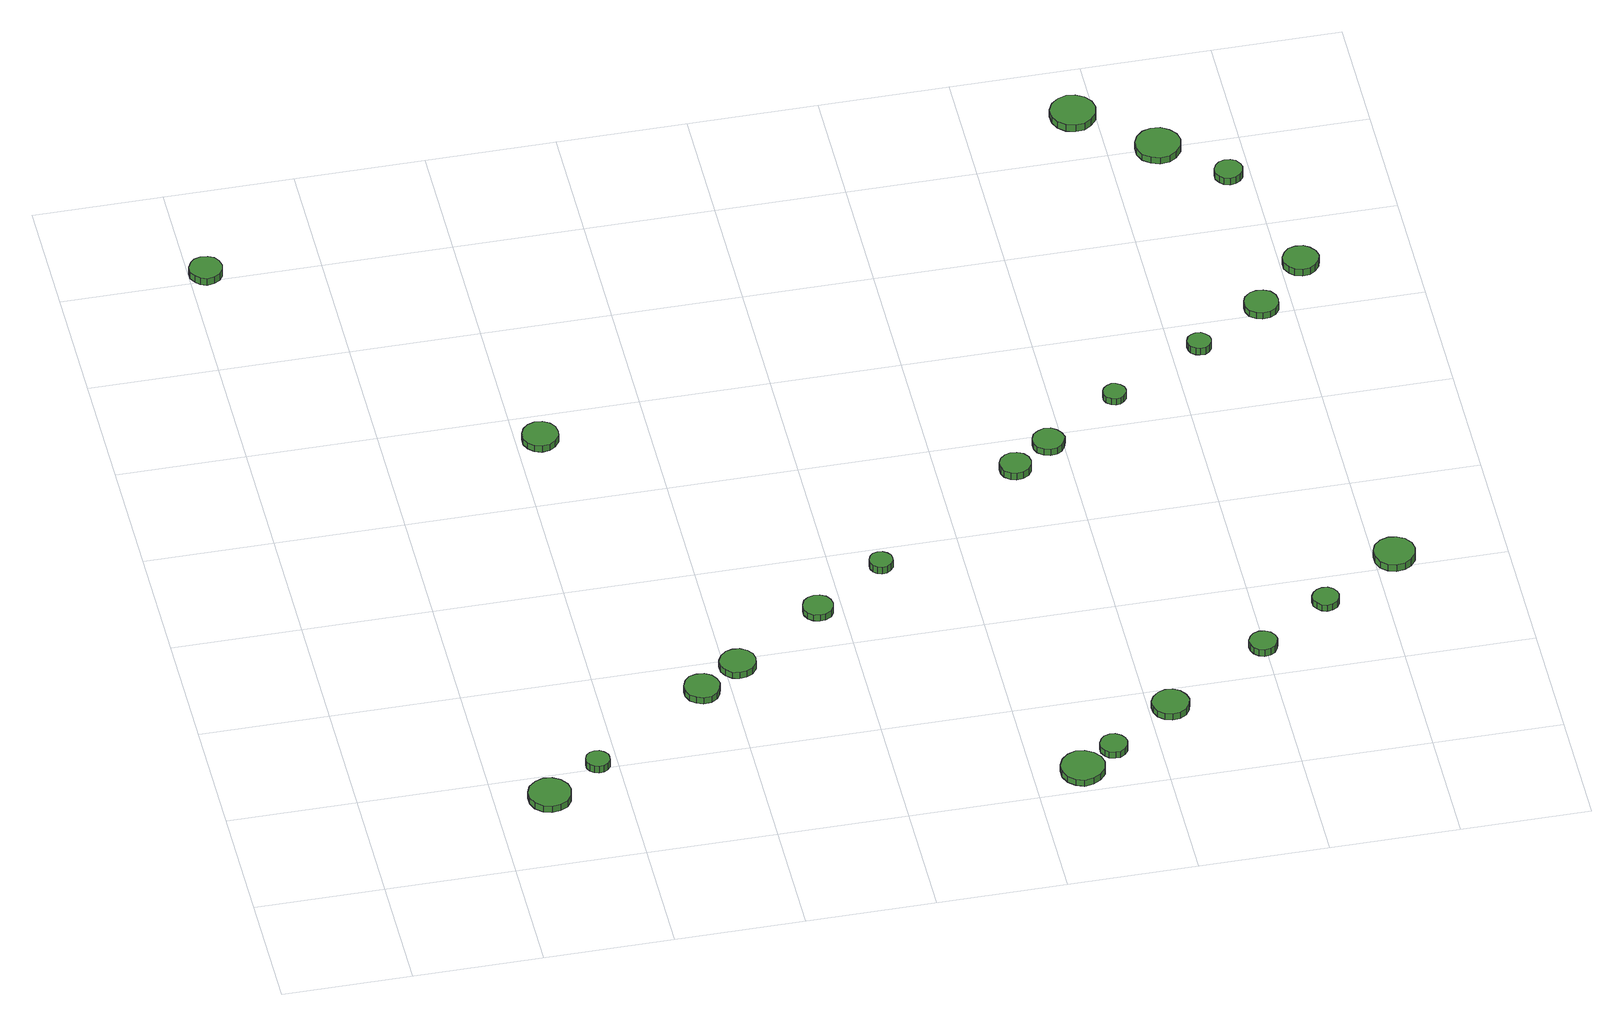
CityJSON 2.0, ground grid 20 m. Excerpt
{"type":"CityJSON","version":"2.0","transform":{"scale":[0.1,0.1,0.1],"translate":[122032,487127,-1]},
"CityObjects":{
"tree1":{"type":"SolitaryVegetationObject","attributes":{"function":"something"},"geometry":[{"type":"MultiSurface","lod":"1","boundaries":[[[0,1,2,3,4,5,6,7,8,9,10,11,12,13,14]],[[15,16,17,18,19,20,21,22,23,24,25,26,27,28,29]],[[0,29,28,1]],[[1,28,27,2]],[[2,27,26,3]],[[3,26,25,4]],[[4,25,24,5]],[[5,24,23,6]],[[6,23,22,7]],[[7,22,21,8]],[[8,21,20,9]],[[9,20,19,10]],[[10,19,18,11]],[[11,18,17,12]],[[12,17,16,13]],[[13,16,15,14]],[[14,15,29,0]]]}]},
"tree2":{"type":"SolitaryVegetationObject","attributes":{"function":"something"},"geometry":[{"type":"MultiSurface","lod":"1","boundaries":[[[30,31,32,33,34,35,36,37,38,39,40,41,42,43,44]],[[45,46,47,48,49,50,51,52,53,54,55,56,57,58,59]],[[30,59,58,31]],[[31,58,57,32]],[[32,57,56,33]],[[33,56,55,34]],[[34,55,54,35]],[[35,54,53,36]],[[36,53,52,37]],[[37,52,51,38]],[[38,51,50,39]],[[39,50,49,40]],[[40,49,48,41]],[[41,48,47,42]],[[42,47,46,43]],[[43,46,45,44]],[[44,45,59,30]]]}]},
"tree3":{"type":"SolitaryVegetationObject","attributes":{"function":"something"},"geometry":[{"type":"MultiSurface","lod":"1","boundaries":[[[60,61,62,63,64,65,66,67,68,69,70,71,72,73,74]],[[75,76,77,78,79,80,81,82,83,84,85,86,87,88,89]],[[60,89,88,61]],[[61,88,87,62]],[[62,87,86,63]],[[63,86,85,64]],[[64,85,84,65]],[[65,84,83,66]],[[66,83,82,67]],[[67,82,81,68]],[[68,81,80,69]],[[69,80,79,70]],[[70,79,78,71]],[[71,78,77,72]],[[72,77,76,73]],[[73,76,75,74]],[[74,75,89,60]]]}]},
"tree4":{"type":"SolitaryVegetationObject","attributes":{"function":"something"},"geometry":[{"type":"MultiSurface","lod":"1","boundaries":[[[90,91,92,93,94,95,96,97,98,99,100,101,102,103,104]],[[105,106,107,108,109,110,111,112,113,114,115,116,117,118,119]],[[90,119,118,91]],[[91,118,117,92]],[[92,117,116,93]],[[93,116,115,94]],[[94,115,114,95]],[[95,114,113,96]],[[96,113,112,97]],[[97,112,111,98]],[[98,111,110,99]],[[99,110,109,100]],[[100,109,108,101]],[[101,108,107,102]],[[102,107,106,103]],[[103,106,105,104]],[[104,105,119,90]]]}]},
"tree5":{"type":"SolitaryVegetationObject","attributes":{"function":"something"},"geometry":[{"type":"MultiSurface","lod":"1","boundaries":[[[120,121,122,123,124,125,126,127,128,129,130,131,132,133,134]],[[135,136,137,138,139,140,141,142,143,144,145,146,147,148,149]],[[120,149,148,121]],[[121,148,147,122]],[[122,147,146,123]],[[123,146,145,124]],[[124,145,144,125]],[[125,144,143,126]],[[126,143,142,127]],[[127,142,141,128]],[[128,141,140,129]],[[129,140,139,130]],[[130,139,138,131]],[[131,138,137,132]],[[132,137,136,133]],[[133,136,135,134]],[[134,135,149,120]]]}]},
"tree6":{"type":"SolitaryVegetationObject","attributes":{"function":"something"},"geometry":[{"type":"MultiSurface","lod":"1","boundaries":[[[150,151,152,153,154,155,156,157,158,159,160,161,162,163,164]],[[165,166,167,168,169,170,171,172,173,174,175,176,177,178,179]],[[150,179,178,151]],[[151,178,177,152]],[[152,177,176,153]],[[153,176,175,154]],[[154,175,174,155]],[[155,174,173,156]],[[156,173,172,157]],[[157,172,171,158]],[[158,171,170,159]],[[159,170,169,160]],[[160,169,168,161]],[[161,168,167,162]],[[162,167,166,163]],[[163,166,165,164]],[[164,165,179,150]]]}]},
"tree7":{"type":"SolitaryVegetationObject","attributes":{"function":"something"},"geometry":[{"type":"MultiSurface","lod":"1","boundaries":[[[180,181,182,183,184,185,186,187,188,189,190,191,192,193,194]],[[195,196,197,198,199,200,201,202,203,204,205,206,207,208,209]],[[180,209,208,181]],[[181,208,207,182]],[[182,207,206,183]],[[183,206,205,184]],[[184,205,204,185]],[[185,204,203,186]],[[186,203,202,187]],[[187,202,201,188]],[[188,201,200,189]],[[189,200,199,190]],[[190,199,198,191]],[[191,198,197,192]],[[192,197,196,193]],[[193,196,195,194]],[[194,195,209,180]]]}]},
"tree8":{"type":"SolitaryVegetationObject","attributes":{"function":"something"},"geometry":[{"type":"MultiSurface","lod":"1","boundaries":[[[210,211,212,213,214,215,216,217,218,219,220,221,222,223,224]],[[225,226,227,228,229,230,231,232,233,234,235,236,237,238,239]],[[210,239,238,211]],[[211,238,237,212]],[[212,237,236,213]],[[213,236,235,214]],[[214,235,234,215]],[[215,234,233,216]],[[216,233,232,217]],[[217,232,231,218]],[[218,231,230,219]],[[219,230,229,220]],[[220,229,228,221]],[[221,228,227,222]],[[222,227,226,223]],[[223,226,225,224]],[[224,225,239,210]]]}]},
"tree9":{"type":"SolitaryVegetationObject","attributes":{"function":"something"},"geometry":[{"type":"MultiSurface","lod":"1","boundaries":[[[240,241,242,243,244,245,246,247,248,249,250,251,252,253,254]],[[255,256,257,258,259,260,261,262,263,264,265,266,267,268,269]],[[240,269,268,241]],[[241,268,267,242]],[[242,267,266,243]],[[243,266,265,244]],[[244,265,264,245]],[[245,264,263,246]],[[246,263,262,247]],[[247,262,261,248]],[[248,261,260,249]],[[249,260,259,250]],[[250,259,258,251]],[[251,258,257,252]],[[252,257,256,253]],[[253,256,255,254]],[[254,255,269,240]]]}]},
"tree10":{"type":"SolitaryVegetationObject","attributes":{"function":"something"},"geometry":[{"type":"MultiSurface","lod":"1","boundaries":[[[270,271,272,273,274,275,276,277,278,279,280,281,282,283,284]],[[285,286,287,288,289,290,291,292,293,294,295,296,297,298,299]],[[270,299,298,271]],[[271,298,297,272]],[[272,297,296,273]],[[273,296,295,274]],[[274,295,294,275]],[[275,294,293,276]],[[276,293,292,277]],[[277,292,291,278]],[[278,291,290,279]],[[279,290,289,280]],[[280,289,288,281]],[[281,288,287,282]],[[282,287,286,283]],[[283,286,285,284]],[[284,285,299,270]]]}]},
"tree11":{"type":"SolitaryVegetationObject","attributes":{"function":"something"},"geometry":[{"type":"MultiSurface","lod":"1","boundaries":[[[300,301,302,303,304,305,306,307,308,309,310,311,312,313,314]],[[315,316,317,318,319,320,321,322,323,324,325,326,327,328,329]],[[300,329,328,301]],[[301,328,327,302]],[[302,327,326,303]],[[303,326,325,304]],[[304,325,324,305]],[[305,324,323,306]],[[306,323,322,307]],[[307,322,321,308]],[[308,321,320,309]],[[309,320,319,310]],[[310,319,318,311]],[[311,318,317,312]],[[312,317,316,313]],[[313,316,315,314]],[[314,315,329,300]]]}]},
"tree12":{"type":"SolitaryVegetationObject","attributes":{"function":"something"},"geometry":[{"type":"MultiSurface","lod":"1","boundaries":[[[330,331,332,333,334,335,336,337,338,339,340,341,342,343,344]],[[345,346,347,348,349,350,351,352,353,354,355,356,357,358,359]],[[330,359,358,331]],[[331,358,357,332]],[[332,357,356,333]],[[333,356,355,334]],[[334,355,354,335]],[[335,354,353,336]],[[336,353,352,337]],[[337,352,351,338]],[[338,351,350,339]],[[339,350,349,340]],[[340,349,348,341]],[[341,348,347,342]],[[342,347,346,343]],[[343,346,345,344]],[[344,345,359,330]]]}]},
"tree13":{"type":"SolitaryVegetationObject","attributes":{"function":"something"},"geometry":[{"type":"MultiSurface","lod":"1","boundaries":[[[360,361,362,363,364,365,366,367,368,369,370,371,372,373,374]],[[375,376,377,378,379,380,381,382,383,384,385,386,387,388,389]],[[360,389,388,361]],[[361,388,387,362]],[[362,387,386,363]],[[363,386,385,364]],[[364,385,384,365]],[[365,384,383,366]],[[366,383,382,367]],[[367,382,381,368]],[[368,381,380,369]],[[369,380,379,370]],[[370,379,378,371]],[[371,378,377,372]],[[372,377,376,373]],[[373,376,375,374]],[[374,375,389,360]]]}]},
"tree14":{"type":"SolitaryVegetationObject","attributes":{"function":"something"},"geometry":[{"type":"MultiSurface","lod":"1","boundaries":[[[390,391,392,393,394,395,396,397,398,399,400,401,402,403,404]],[[405,406,407,408,409,410,411,412,413,414,415,416,417,418,419]],[[390,419,418,391]],[[391,418,417,392]],[[392,417,416,393]],[[393,416,415,394]],[[394,415,414,395]],[[395,414,413,396]],[[396,413,412,397]],[[397,412,411,398]],[[398,411,410,399]],[[399,410,409,400]],[[400,409,408,401]],[[401,408,407,402]],[[402,407,406,403]],[[403,406,405,404]],[[404,405,419,390]]]}]},
"tree15":{"type":"SolitaryVegetationObject","attributes":{"function":"something"},"geometry":[{"type":"MultiSurface","lod":"1","boundaries":[[[420,421,422,423,424,425,426,427,428,429,430,431,432,433,434]],[[435,436,437,438,439,440,441,442,443,444,445,446,447,448,449]],[[420,449,448,421]],[[421,448,447,422]],[[422,447,446,423]],[[423,446,445,424]],[[424,445,444,425]],[[425,444,443,426]],[[426,443,442,427]],[[427,442,441,428]],[[428,441,440,429]],[[429,440,439,430]],[[430,439,438,431]],[[431,438,437,432]],[[432,437,436,433]],[[433,436,435,434]],[[434,435,449,420]]]}]},
"tree16":{"type":"SolitaryVegetationObject","attributes":{"function":"something"},"geometry":[{"type":"MultiSurface","lod":"1","boundaries":[[[450,451,452,453,454,455,456,457,458,459,460,461,462,463,464]],[[465,466,467,468,469,470,471,472,473,474,475,476,477,478,479]],[[450,479,478,451]],[[451,478,477,452]],[[452,477,476,453]],[[453,476,475,454]],[[454,475,474,455]],[[455,474,473,456]],[[456,473,472,457]],[[457,472,471,458]],[[458,471,470,459]],[[459,470,469,460]],[[460,469,468,461]],[[461,468,467,462]],[[462,467,466,463]],[[463,466,465,464]],[[464,465,479,450]]]}]},
"tree17":{"type":"SolitaryVegetationObject","attributes":{"function":"something"},"geometry":[{"type":"MultiSurface","lod":"1","boundaries":[[[480,481,482,483,484,485,486,487,488,489,490,491,492,493,494]],[[495,496,497,498,499,500,501,502,503,504,505,506,507,508,509]],[[480,509,508,481]],[[481,508,507,482]],[[482,507,506,483]],[[483,506,505,484]],[[484,505,504,485]],[[485,504,503,486]],[[486,503,502,487]],[[487,502,501,488]],[[488,501,500,489]],[[489,500,499,490]],[[490,499,498,491]],[[491,498,497,492]],[[492,497,496,493]],[[493,496,495,494]],[[494,495,509,480]]]}]},
"tree18":{"type":"SolitaryVegetationObject","attributes":{"function":"something"},"geometry":[{"type":"MultiSurface","lod":"1","boundaries":[[[510,511,512,513,514,515,516,517,518,519,520,521,522,523,524]],[[525,526,527,528,529,530,531,532,533,534,535,536,537,538,539]],[[510,539,538,511]],[[511,538,537,512]],[[512,537,536,513]],[[513,536,535,514]],[[514,535,534,515]],[[515,534,533,516]],[[516,533,532,517]],[[517,532,531,518]],[[518,531,530,519]],[[519,530,529,520]],[[520,529,528,521]],[[521,528,527,522]],[[522,527,526,523]],[[523,526,525,524]],[[524,525,539,510]]]}]},
"tree19":{"type":"SolitaryVegetationObject","attributes":{"function":"something"},"geometry":[{"type":"MultiSurface","lod":"1","boundaries":[[[540,541,542,543,544,545,546,547,548,549,550,551,552,553,554]],[[555,556,557,558,559,560,561,562,563,564,565,566,567,568,569]],[[540,569,568,541]],[[541,568,567,542]],[[542,567,566,543]],[[543,566,565,544]],[[544,565,564,545]],[[545,564,563,546]],[[546,563,562,547]],[[547,562,561,548]],[[548,561,560,549]],[[549,560,559,550]],[[550,559,558,551]],[[551,558,557,552]],[[552,557,556,553]],[[553,556,555,554]],[[554,555,569,540]]]}]},
"tree20":{"type":"SolitaryVegetationObject","attributes":{"function":"something"},"geometry":[{"type":"MultiSurface","lod":"1","boundaries":[[[570,571,572,573,574,575,576,577,578,579,580,581,582,583,584]],[[585,586,587,588,589,590,591,592,593,594,595,596,597,598,599]],[[570,599,598,571]],[[571,598,597,572]],[[572,597,596,573]],[[573,596,595,574]],[[574,595,594,575]],[[575,594,593,576]],[[576,593,592,577]],[[577,592,591,578]],[[578,591,590,579]],[[579,590,589,580]],[[580,589,588,581]],[[581,588,587,582]],[[582,587,586,583]],[[583,586,585,584]],[[584,585,599,570]]]}]},
"tree21":{"type":"SolitaryVegetationObject","attributes":{"function":"something"},"geometry":[{"type":"MultiSurface","lod":"1","boundaries":[[[600,601,602,603,604,605,606,607,608,609,610,611,612,613,614]],[[615,616,617,618,619,620,621,622,623,624,625,626,627,628,629]],[[600,629,628,601]],[[601,628,627,602]],[[602,627,626,603]],[[603,626,625,604]],[[604,625,624,605]],[[605,624,623,606]],[[606,623,622,607]],[[607,622,621,608]],[[608,621,620,609]],[[609,620,619,610]],[[610,619,618,611]],[[611,618,617,612]],[[612,617,616,613]],[[613,616,615,614]],[[614,615,629,600]]]}]},
"tree22":{"type":"SolitaryVegetationObject","attributes":{"function":"something"},"geometry":[{"type":"MultiSurface","lod":"1","boundaries":[[[630,631,632,633,634,635,636,637,638,639,640,641,642,643,644]],[[645,646,647,648,649,650,651,652,653,654,655,656,657,658,659]],[[630,659,658,631]],[[631,658,657,632]],[[632,657,656,633]],[[633,656,655,634]],[[634,655,654,635]],[[635,654,653,636]],[[636,653,652,637]],[[637,652,651,638]],[[638,651,650,639]],[[639,650,649,640]],[[640,649,648,641]],[[641,648,647,642]],[[642,647,646,643]],[[643,646,645,644]],[[644,645,659,630]]]}]},
"tree23":{"type":"SolitaryVegetationObject","attributes":{"function":"something"},"geometry":[{"type":"MultiSurface","lod":"1","boundaries":[[[660,661,662,663,664,665,666,667,668,669,670,671,672,673,674]],[[675,676,677,678,679,680,681,682,683,684,685,686,687,688,689]],[[660,689,688,661]],[[661,688,687,662]],[[662,687,686,663]],[[663,686,685,664]],[[664,685,684,665]],[[665,684,683,666]],[[666,683,682,667]],[[667,682,681,668]],[[668,681,680,669]],[[669,680,679,670]],[[670,679,678,671]],[[671,678,677,672]],[[672,677,676,673]],[[673,676,675,674]],[[674,675,689,660]]]}]}
},
"vertices":[
[314,140,30],[311,153,30],[303,164,30],[291,171,30],[278,173,30],[265,168,30],[254,159,30],[249,147,30],[249,133,30],[254,121,30],[265,111,30],[278,107,30],[291,109,30],[303,115,30],[311,126,30],[311,126,18],[303,115,18],[291,109,18],[278,107,18],[265,111,18],[254,121,18],[249,133,18],[249,147,18],[254,159,18],[265,168,18],[278,173,18],[291,171,18],[303,164,18],[311,153,18],[314,140,18],
[386,204,26],[385,211,26],[380,217,26],[374,221,26],[366,222,26],[359,220,26],[353,215,26],[350,208,26],[350,200,26],[353,193,26],[359,188,26],[366,186,26],[374,186,26],[380,190,26],[385,196,26],[385,196,13],[380,190,13],[374,186,13],[366,186,13],[359,188,13],[353,193,13],[350,200,13],[350,208,13],[353,215,13],[359,220,13],[366,222,13],[374,221,13],[380,217,13],[385,211,13],[386,204,13],
[51,1417,21],[49,1427,21],[43,1436,21],[34,1441,21],[23,1442,21],[13,1439,21],[6,1432,21],[1,1422,21],[1,1411,21],[6,1402,21],[13,1395,21],[23,1391,21],[34,1393,21],[43,1398,21],[49,1406,21],[49,1406,8],[43,1398,8],[34,1393,8],[23,1391,8],[13,1395,8],[6,1402,8],[1,1411,8],[1,1422,8],[6,1432,8],[13,1439,8],[23,1442,8],[34,1441,8],[43,1436,8],[49,1427,8],[51,1417,8],
[582,332,27],[579,343,27],[573,352,27],[563,358,27],[551,359,27],[540,356,27],[532,348,27],[527,337,27],[527,326,27],[532,315,27],[540,308,27],[551,304,27],[563,305,27],[573,311,27],[579,320,27],[579,320,15],[573,311,15],[563,305,15],[551,304,15],[540,308,15],[532,315,15],[527,326,15],[527,337,15],[532,348,15],[540,356,15],[551,359,15],[563,358,15],[573,352,15],[579,343,15],[582,332,15],
[464,942,24],[462,954,24],[455,963,24],[445,969,24],[433,970,24],[422,966,24],[414,959,24],[409,948,24],[409,936,24],[414,926,24],[422,918,24],[433,914,24],[445,916,24],[455,921,24],[462,931,24],[462,931,12],[455,921,12],[445,916,12],[433,914,12],[422,918,12],[414,926,12],[409,936,12],[409,948,12],[414,959,12],[422,966,12],[433,970,12],[445,969,12],[455,963,12],[462,954,12],[464,942,12],
[646,378,25],[644,389,25],[637,398,25],[627,404,25],[616,405,25],[605,402,25],[596,394,25],[591,384,25],[591,372,25],[596,362,25],[605,354,25],[616,351,25],[627,352,25],[637,357,25],[644,367,25],[644,367,13],[637,357,13],[627,352,13],[616,351,13],[605,354,13],[596,362,13],[591,372,13],[591,384,13],[596,394,13],[605,402,13],[616,405,13],[627,404,13],[637,398,13],[644,389,13],[646,378,13],
[785,475,26],[783,484,26],[778,492,26],[769,497,26],[760,498,26],[750,495,26],[743,489,26],[739,480,26],[739,470,26],[743,461,26],[750,455,26],[760,452,26],[769,453,26],[778,458,26],[783,465,26],[783,465,14],[778,458,14],[769,453,14],[760,452,14],[750,455,14],[743,461,14],[739,470,14],[739,480,14],[743,489,14],[750,495,14],[760,498,14],[769,497,14],[778,492,14],[783,484,14],[785,475,14],
[892,552,30],[891,559,30],[886,565,30],[880,569,30],[872,570,30],[865,568,30],[860,563,30],[857,556,30],[857,548,30],[860,541,30],[865,536,30],[872,534,30],[880,535,30],[886,539,30],[891,545,30],[891,545,17],[886,539,17],[880,535,17],[872,534,17],[865,536,17],[860,541,17],[857,548,17],[857,556,17],[860,563,17],[865,568,17],[872,570,17],[880,569,17],[886,565,17],[891,559,17],[892,552,17],
[1108,40,25],[1105,54,25],[1096,65,25],[1084,72,25],[1070,74,25],[1057,69,25],[1047,60,25],[1041,47,25],[1041,33,25],[1047,20,25],[1057,11,25],[1070,6,25],[1084,8,25],[1096,15,25],[1105,26,25],[1105,26,13],[1096,15,13],[1084,8,13],[1070,6,13],[1057,11,13],[1047,20,13],[1041,33,13],[1041,47,13],[1047,60,13],[1057,69,13],[1070,74,13],[1084,72,13],[1096,65,13],[1105,54,13],[1108,40,13],
[1151,80,25],[1149,88,25],[1144,95,25],[1136,100,25],[1128,101,25],[1119,98,25],[1113,92,25],[1109,84,25],[1109,75,25],[1113,67,25],[1119,61,25],[1128,59,25],[1136,59,25],[1144,64,25],[1149,71,25],[1149,71,13],[1144,64,13],[1136,59,13],[1128,59,13],[1119,61,13],[1113,67,13],[1109,75,13],[1109,84,13],[1113,92,13],[1119,98,13],[1128,101,13],[1136,100,13],[1144,95,13],[1149,88,13],[1151,80,13],
[1261,154,25],[1258,165,25],[1251,175,25],[1241,181,25],[1229,182,25],[1218,178,25],[1209,170,25],[1204,160,25],[1204,148,25],[1209,137,25],[1218,129,25],[1229,125,25],[1241,126,25],[1251,132,25],[1258,142,25],[1258,142,13],[1251,132,13],[1241,126,13],[1229,125,13],[1218,129,13],[1209,137,13],[1204,148,13],[1204,160,13],[1209,170,13],[1218,178,13],[1229,182,13],[1241,181,13],[1251,175,13],[1258,165,13],[1261,154,13],
[1140,724,30],[1138,734,30],[1132,742,30],[1123,747,30],[1113,748,30],[1104,745,30],[1096,738,30],[1092,729,30],[1092,719,30],[1096,710,30],[1104,703,30],[1113,700,30],[1123,701,30],[1132,706,30],[1138,714,30],[1138,714,17],[1132,706,17],[1123,701,17],[1113,700,17],[1104,703,17],[1096,710,17],[1092,719,17],[1092,729,17],[1096,738,17],[1104,745,17],[1113,748,17],[1123,747,17],[1132,742,17],[1138,734,17],[1140,724,17],
[1201,769,28],[1198,779,28],[1192,787,28],[1184,793,28],[1174,794,28],[1164,790,28],[1156,784,28],[1152,774,28],[1152,764,28],[1156,755,28],[1164,748,28],[1174,745,28],[1184,746,28],[1192,751,28],[1198,759,28],[1198,759,16],[1192,751,16],[1184,746,16],[1174,745,16],[1164,748,16],[1156,755,16],[1152,764,16],[1152,774,16],[1156,784,16],[1164,790,16],[1174,794,16],[1184,793,16],[1192,787,16],[1198,779,16],[1201,769,16],
[1418,260,25],[1416,269,25],[1411,276,25],[1403,281,25],[1394,282,25],[1385,279,25],[1379,273,25],[1375,265,25],[1375,256,25],[1379,248,25],[1385,242,25],[1394,239,25],[1403,240,25],[1411,244,25],[1416,252,25],[1416,252,12],[1411,244,12],[1403,240,12],[1394,239,12],[1385,242,12],[1379,248,12],[1375,256,12],[1375,265,12],[1379,273,12],[1385,279,12],[1394,282,12],[1403,281,12],[1411,276,12],[1416,269,12],[1418,260,12],
[1312,853,29],[1311,860,29],[1306,866,29],[1300,870,29],[1293,871,29],[1286,868,29],[1280,863,29],[1277,857,29],[1277,849,29],[1280,843,29],[1286,838,29],[1293,835,29],[1300,836,29],[1306,840,29],[1311,846,29],[1311,846,17],[1306,840,17],[1300,836,17],[1293,835,17],[1286,838,17],[1280,843,17],[1277,849,17],[1277,857,17],[1280,863,17],[1286,868,17],[1293,871,17],[1300,870,17],[1306,866,17],[1311,860,17],[1312,853,17],
[1529,339,25],[1527,347,25],[1522,354,25],[1515,358,25],[1506,359,25],[1498,356,25],[1492,351,25],[1488,343,25],[1488,334,25],[1492,327,25],[1498,321,25],[1506,318,25],[1515,319,25],[1522,323,25],[1527,330,25],[1527,330,13],[1522,323,13],[1515,319,13],[1506,318,13],[1498,321,13],[1492,327,13],[1488,334,13],[1488,343,13],[1492,351,13],[1498,356,13],[1506,359,13],[1515,358,13],[1522,354,13],[1527,347,13],[1529,339,13],
[1460,939,29],[1459,946,29],[1454,952,29],[1448,956,29],[1440,957,29],[1433,955,29],[1427,950,29],[1424,943,29],[1424,935,29],[1427,928,29],[1433,923,29],[1440,921,29],[1448,921,29],[1454,925,29],[1459,931,29],[1459,931,16],[1454,925,16],[1448,921,16],[1440,921,16],[1433,923,16],[1427,928,16],[1424,935,16],[1424,943,16],[1427,950,16],[1433,955,16],[1440,957,16],[1448,956,16],[1454,952,16],[1459,946,16],[1460,939,16],
[1662,419,24],[1659,432,24],[1651,443,24],[1640,449,24],[1627,451,24],[1614,447,24],[1604,438,24],[1599,426,24],[1599,412,24],[1604,400,24],[1614,391,24],[1627,387,24],[1640,389,24],[1651,395,24],[1659,406,24],[1659,406,11],[1651,395,11],[1640,389,11],[1627,387,11],[1614,391,11],[1604,400,11],[1599,412,11],[1599,426,11],[1604,438,11],[1614,447,11],[1627,451,11],[1640,449,11],[1651,443,11],[1659,432,11],[1662,419,11],
[1401,1492,25],[1398,1506,25],[1389,1518,25],[1377,1525,25],[1363,1527,25],[1349,1522,25],[1338,1513,25],[1332,1500,25],[1332,1485,25],[1338,1472,25],[1349,1462,25],[1363,1458,25],[1377,1459,25],[1389,1467,25],[1398,1478,25],[1398,1478,12],[1389,1467,12],[1377,1459,12],[1363,1458,12],[1349,1462,12],[1338,1472,12],[1332,1485,12],[1332,1500,12],[1338,1513,12],[1349,1522,12],[1363,1527,12],[1377,1525,12],[1389,1518,12],[1398,1506,12],[1401,1492,12],
[1577,1006,29],[1575,1017,29],[1569,1026,29],[1559,1031,29],[1548,1032,29],[1538,1029,29],[1529,1021,29],[1525,1011,29],[1525,1000,29],[1529,990,29],[1538,983,29],[1548,980,29],[1559,981,29],[1569,986,29],[1575,995,29],[1575,995,17],[1569,986,17],[1559,981,17],[1548,980,17],[1538,983,17],[1529,990,17],[1525,1000,17],[1525,1011,17],[1529,1021,17],[1538,1029,17],[1548,1032,17],[1559,1031,17],[1569,1026,17],[1575,1017,17],[1577,1006,17],
[1510,1394,25],[1507,1408,25],[1498,1419,25],[1486,1427,25],[1471,1428,25],[1458,1424,25],[1447,1414,25],[1441,1401,25],[1441,1386,25],[1447,1373,25],[1458,1364,25],[1471,1359,25],[1486,1361,25],[1498,1368,25],[1507,1380,25],[1507,1380,13],[1498,1368,13],[1486,1361,13],[1471,1359,13],[1458,1364,13],[1447,1373,13],[1441,1386,13],[1441,1401,13],[1447,1414,13],[1458,1424,13],[1471,1428,13],[1486,1427,13],[1498,1419,13],[1507,1408,13],[1510,1394,13],
[1657,1090,30],[1654,1101,30],[1647,1110,30],[1638,1116,30],[1626,1117,30],[1615,1114,30],[1607,1106,30],[1602,1096,30],[1602,1084,30],[1607,1074,30],[1615,1066,30],[1626,1063,30],[1638,1064,30],[1647,1070,30],[1654,1079,30],[1654,1079,17],[1647,1070,17],[1638,1064,17],[1626,1063,17],[1615,1066,17],[1607,1074,17],[1602,1084,17],[1602,1096,17],[1607,1106,17],[1615,1114,17],[1626,1117,17],[1638,1116,17],[1647,1110,17],[1654,1101,17],[1657,1090,17],
[1587,1310,29],[1585,1318,29],[1580,1326,29],[1572,1330,29],[1563,1331,29],[1554,1328,29],[1548,1322,29],[1544,1314,29],[1544,1305,29],[1548,1297,29],[1554,1291,29],[1563,1288,29],[1572,1289,29],[1580,1294,29],[1585,1301,29],[1585,1301,16],[1580,1294,16],[1572,1289,16],[1563,1288,16],[1554,1291,16],[1548,1297,16],[1544,1305,16],[1544,1314,16],[1548,1322,16],[1554,1328,16],[1563,1331,16],[1572,1330,16],[1580,1326,16],[1585,1318,16],[1587,1310,16]
]}
